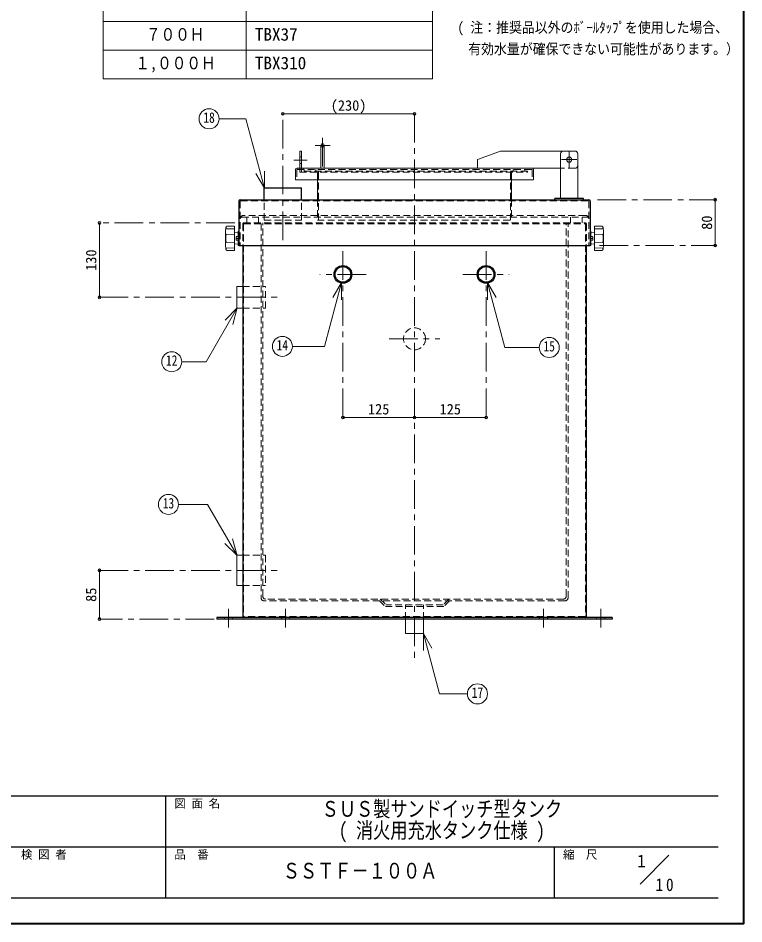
# Model space of a CAD drawing. Units: millimetres at full size, sheet at 1:10. Extents: x -2123 to 1927, y -1358 to 1452.
# Drawn here: x 660 to 1927, y -1358 to 224 of the extents above; entities that cross this region are included whole.
import ezdxf
from ezdxf.enums import TextEntityAlignment as Align

# ---------------------------------------------------------------- set-up
doc = ezdxf.new("R2010")
doc.units = ezdxf.units.MM
doc.header["$LTSCALE"] = 10
doc.header["$PDMODE"] = 32
doc.header["$PDSIZE"] = 5
doc.linetypes.add('CHAIN1', pattern=[8, 5, -1, 1, -1])
doc.linetypes.add('DASHED1', pattern=[1.8, 1.2, -0.6])
doc.layers.add('0-0', color=7, linetype='Continuous', lineweight=18)
doc.styles.add('ＭＳ ゴシック', font='')
doc.styles.get('ＭＳ ゴシック').set_extended_font_data('MS Gothic')

msp = doc.modelspace()

# ---------------------------------------------------------------- linework, layer by layer
at = {"layer": '0-0', "color": 1, "lineweight": 40}
for q in [(1927.2, 1451.91), (-2122.8, -1358.09)]:
    msp.add_line((1927.2, -1358.09), q, dxfattribs=at)
at = {"layer": '0-0', "color": 3}
for p, q in [((808.45, 118.16), (808.45, 468.16)), ((1383.45, 118.16), (1383.45, 468.16)), ((1058.45, 118.16), (1058.45, 418.16)), ((1383.45, 218.16), (808.45, 218.16)), ((1383.45, 168.16), (808.45, 168.16)), ((1383.45, 118.16), (808.45, 118.16))]:
    msp.add_line(p, q, dxfattribs=at)
at = {"layer": '0-0', "color": 4, "lineweight": 9}
for p, q in [((1122.2, 56.91), (1352.2, 56.91)), ((1462.2, -23.09), (1502.2, -8.09)), ((1502.2, -8.09), (1612.2, -8.09)), ((1462.2, -23.09), (1462.2, -38.09)), ((1557.7, -38.09), (1607.2, -38.09)), ((1182.7, -58.09), (1182.7, -93.09)), ((1521.7, -58.09), (1521.7, -93.09)), ((1877.2, -93.09), (1877.2, -173.09)), ((802.2, -133.59), (802.2, -263.59)), ((802.2, -740.59), (802.2, -825.59))]:
    msp.add_line(p, q, dxfattribs=at)
at = {"layer": '0-0', "color": 4, "linetype": 'CHAIN1', "lineweight": 9}
for p, q in [((1122.2, -163.59), (1122.2, 56.91)), ((1352.2, 56.91), (1352.2, -900.59)), ((1178.7, 1.91), (1204.7, 1.91)), ((1191.7, 14.91), (1191.7, -38.09)), ((1622.2, -9.59), (1622.2, -36.59)), ((1164.7, -24.09), (1141.7, -24.09)), ((1608.7, -23.09), (1635.7, -23.09)), ((1671.7, -93.09), (1877.2, -93.09)), ((1038.7, -133.59), (802.2, -133.59)), ((1675.2, -173.09), (1877.2, -173.09)), ((1227.2, -183.09), (1227.2, -473.59)), ((1477.2, -183.09), (1477.2, -473.59)), ((1267.7, -223.59), (1186.7, -223.59)), ((1436.7, -223.59), (1517.7, -223.59)), ((802.2, -263.59), (1117.2, -263.59)), ((1308, -336.09), (1396.4, -336.09)), ((802.2, -740.59), (1117.2, -740.59)), ((1027.2, -807.59), (1027.2, -840.59)), ((1127.2, -807.59), (1127.2, -840.59)), ((1577.2, -807.59), (1577.2, -840.59)), ((1677.2, -807.59), (1677.2, -840.59)), ((1002.2, -825.59), (802.2, -825.59))]:
    msp.add_line(p, q, dxfattribs=at)
at = {"layer": '0-0'}
for p, q in [((1188.7, 1.91), (1188.7, -38.09)), ((1194.7, 1.91), (1194.7, -38.09)), ((1151.7, -8.09), (1151.7, -38.09)), ((1607.2, -13.09), (1607.2, -91.09)), ((1612.2, -8.09), (1632.2, -8.09)), ((1637.2, -13.09), (1637.2, -91.09)), ((1090.02, -73.04), (1075.02, -47.06)), ((1090.02, -73.04), (1090.02, -43.04)), ((1144.7, -40.09), (1144.7, -58.09)), ((1146.7, -38.09), (1557.7, -38.09)), ((1559.7, -40.09), (1559.7, -58.09)), ((1559.7, -58.09), (1144.7, -58.09)), ((1022.21, -148.82), (1022.6, -141.44)), ((1037.68, -139.12), (1024.53, -139.55)), ((1038.2, -181.55), (1038.2, -139.62)), ((1666.2, -181.55), (1666.2, -139.62)), ((1666.71, -139.12), (1679.86, -139.55)), ((1682.18, -148.82), (1681.8, -141.44)), ((1022.2, -171.82), (1022.2, -149.35)), ((1038.2, -143.65), (1023.65, -144.14)), ((1038.2, -153.73), (1023.65, -153.25)), ((1043.74, -151.05), (1038.2, -150.59)), ((1041.57, -157.59), (1044.2, -157.59)), ((1044.2, -148.09), (1045.7, -148.09)), ((1660.2, -148.09), (1658.7, -148.09)), ((1662.82, -157.59), (1660.2, -157.59)), ((1660.66, -151.05), (1666.2, -150.59)), ((1666.2, -143.65), (1680.75, -144.14)), ((1666.2, -153.73), (1680.75, -153.25)), ((1682.2, -171.82), (1682.2, -149.35)), ((1022.21, -172.35), (1022.6, -179.73)), ((1038.2, -167.44), (1023.65, -167.93)), ((1043.74, -170.12), (1038.2, -170.59)), ((1040.95, -158.24), (1040.95, -162.94)), ((1041.57, -160.59), (1044.2, -160.59)), ((1041.57, -163.59), (1044.2, -163.59)), ((1662.82, -160.59), (1660.2, -160.59)), ((1662.82, -163.59), (1660.2, -163.59)), ((1660.66, -170.12), (1666.2, -170.59)), ((1663.45, -158.24), (1663.45, -162.94)), ((1666.2, -167.44), (1680.75, -167.93)), ((1682.18, -172.35), (1681.8, -179.73)), ((1038.2, -177.52), (1023.65, -177.04)), ((1037.68, -182.05), (1024.53, -181.63)), ((1666.2, -177.52), (1680.75, -177.04)), ((1666.71, -182.05), (1679.86, -181.63)), ((1224.68, -237.93), (1194.86, -349.23)), ((1224.68, -237.93), (1209.68, -263.91)), ((1224.68, -237.93), (1224.68, -267.93)), ((1479.72, -237.93), (1479.72, -267.93)), ((1479.72, -237.93), (1494.72, -263.91)), ((1042.84, -282.12), (988.56, -376.12)), ((1042.84, -282.12), (1021.62, -303.33)), ((1042.84, -282.12), (1035.07, -311.1)), ((1042.2, -282.66), (1052.2, -282.66)), ((1194.86, -349.23), (1139.01, -349.23)), ((945.81, -376.12), (988.56, -376.12)), ((940.18, -625.33), (990.94, -625.33)), ((1042.47, -714.57), (990.94, -625.33)), ((1042.47, -714.57), (1021.25, -693.35)), ((1042.47, -714.57), (1034.7, -685.59)), ((1042.2, -714.09), (1052.2, -714.09)), ((1042.2, -714.09), (1042.2, -767.09)), ((1042.2, -767.09), (1052.2, -767.09)), ((1336.7, -825.59), (1336.7, -850.59)), ((1367.7, -825.59), (1367.7, -850.59)), ((1367.7, -850.59), (1336.7, -850.59)), ((1367.68, -850.58), (1367.68, -880.58)), ((1367.68, -850.58), (1382.68, -876.56)), ((1745.98, -1288.59), (1796.48, -1238.09))]:
    msp.add_line(p, q, dxfattribs=at)
at = {"layer": '0-0', "color": 4, "linetype": 'DASHED1', "lineweight": 9}
for p, q in [((1154.7, -18.09), (1151.7, -18.09)), ((1154.7, -30.09), (1151.7, -30.09)), ((1146.7, -41.09), (1146.7, -58.09)), ((1147.7, -40.09), (1556.7, -40.09)), ((1148.45, -38.09), (1148.45, -40.09)), ((1151.7, -38.09), (1151.7, -45.09)), ((1151.7, -45.09), (1549.7, -45.09)), ((1154.7, -38.09), (1154.7, -45.09)), ((1549.7, -43.09), (1154.7, -43.09)), ((1157.95, -38.09), (1157.95, -40.09)), ((1159.7, -40.09), (1159.7, -43.09)), ((1179.7, -40.09), (1179.7, -43.09)), ((1182.7, -46.09), (1182.7, -58.09)), ((1184.7, -45.09), (1184.7, -128.59)), ((1519.7, -45.09), (1519.7, -128.59)), ((1521.7, -58.09), (1521.7, -46.09)), ((1524.7, -40.09), (1524.7, -43.09)), ((1544.7, -40.09), (1544.7, -43.09)), ((1549.7, -43.09), (1549.7, -45.09)), ((1557.7, -41.09), (1557.7, -58.09)), ((1632.2, -38.09), (1607.2, -38.09)), ((1182.7, -93.09), (1182.7, -128.59)), ((1521.7, -93.09), (1521.7, -128.59)), ((1079.7, -133.59), (1079.7, -123.59)), ((1624.7, -133.59), (1624.7, -123.59)), ((1182.7, -128.59), (1521.7, -128.59)), ((1052.2, -244.66), (1092.2, -244.66)), ((1092.2, -282.66), (1092.2, -244.66)), ((1052.2, -282.66), (1092.2, -282.66)), ((1052.2, -714.09), (1092.2, -714.09)), ((1092.2, -714.09), (1092.2, -767.09)), ((1052.2, -767.09), (1092.2, -767.09)), ((1292.2, -790.59), (1302.2, -800.59)), ((1412.2, -790.59), (1402.2, -800.59)), ((1290.96, -793.59), (1300.96, -803.59)), ((1402.2, -800.59), (1302.2, -800.59)), ((1336.7, -825.59), (1336.7, -800.59)), ((1367.7, -825.59), (1367.7, -800.59)), ((1020.2, -822.59), (1020.2, -825.59)), ((1034.2, -822.59), (1034.2, -825.59)), ((1670.2, -822.59), (1670.2, -825.59)), ((1684.2, -822.59), (1684.2, -825.59))]:
    msp.add_line(p, q, dxfattribs=at)
at = {"layer": '0-0', "color": 5, "lineweight": 25}
for p, q in [((1089.7, -72.59), (1154.7, -72.59)), ((1089.7, -93.09), (1089.7, -72.59)), ((1154.7, -93.09), (1154.7, -72.59)), ((1047.7, -93.09), (1656.7, -93.09)), ((1597.2, -93.09), (1597.2, -91.09)), ((1045.7, -95.09), (1045.7, -173.09)), ((1658.7, -95.09), (1658.7, -173.09)), ((1045.7, -173.09), (1658.7, -173.09)), ((1052.2, -173.09), (1052.2, -821.09)), ((1652.2, -821.09), (1652.2, -173.09)), ((1007.2, -822.59), (1007.2, -825.59)), ((1697.2, -822.59), (1007.2, -822.59)), ((1697.2, -822.59), (1697.2, -825.59)), ((1697.2, -825.59), (1007.2, -825.59))]:
    msp.add_line(p, q, dxfattribs=at)
at = {"layer": '0-0', "linetype": 'DASHED1'}
for p, q in [((1089.7, -128.59), (1089.7, -93.09)), ((1047.7, -96.09), (1047.7, -173.09)), ((1048.7, -95.09), (1655.7, -95.09)), ((1656.7, -96.09), (1656.7, -173.09)), ((1050.7, -123.59), (1653.7, -123.59)), ((1650.7, -120.59), (1053.7, -120.59)), ((1059.7, -133.59), (1059.7, -123.59)), ((1644.7, -133.59), (1644.7, -123.59)), ((1052.2, -135.09), (1052.2, -173.09)), ((1053.7, -133.59), (1650.7, -133.59)), ((1053.7, -135.84), (1053.7, -820.34)), ((1054.45, -135.09), (1649.95, -135.09)), ((1084.2, -135.09), (1084.2, -788.59)), ((1087.2, -785.59), (1087.2, -133.59)), ((1617.2, -785.59), (1617.2, -133.59)), ((1620.2, -788.59), (1620.2, -135.09)), ((1650.7, -135.84), (1650.7, -820.34)), ((1652.2, -135.09), (1652.2, -173.09)), ((1612.2, -790.59), (1092.2, -790.59)), ((1615.2, -793.59), (1089.2, -793.59)), ((1649.95, -821.09), (1055.45, -821.09)), ((1072.2, -821.09), (1072.2, -822.59)), ((1120.2, -822.59), (1120.2, -825.59)), ((1134.2, -822.59), (1134.2, -825.59)), ((1570.2, -822.59), (1570.2, -825.59)), ((1584.2, -822.59), (1584.2, -825.59)), ((1632.2, -821.09), (1632.2, -822.59))]:
    msp.add_line(p, q, dxfattribs=at)
at = {"layer": '0-0', "color": 6, "lineweight": 25}
for p, q in [((-2077.8, -1134.52), (1882.2, -1134.52)), ((917.91, -1313.09), (917.91, -1134.52)), ((1882.2, -1223.8), (-153.52, -1223.8)), ((1596.48, -1313.09), (1596.48, -1223.8)), ((1882.2, -1313.09), (-2077.8, -1313.09))]:
    msp.add_line(p, q, dxfattribs=at)
at = {"layer": '0-0'}
for points in [[(1090.02, -73.04), (1057.52, 48.26), (1011.04, 48.26)], [(1151.7, -8.09), (1154.7, -8.09), (1154.7, -38.09)], [(1044.2, -148.09), (1044.2, -173.09), (1045.7, -173.09)], [(1660.2, -148.09), (1660.2, -173.09), (1658.7, -173.09)], [(1042.2, -282.66), (1042.2, -244.66), (1052.2, -244.66)], [(1479.72, -237.93), (1510.07, -351.19), (1569.9, -351.19)], [(1367.68, -850.58), (1396.01, -956.3), (1444.59, -956.3)]]:
    msp.add_lwpolyline(points, dxfattribs=at)
at = {"layer": '0-0', "linetype": 'DASHED1'}
msp.add_lwpolyline([(1089.7, -128.59), (1154.7, -128.59), (1154.7, -93.09)], dxfattribs=at)
at = {"layer": '0-0', "color": 5, "lineweight": 25}
msp.add_lwpolyline([(1647.2, -93.09), (1647.2, -91.09), (1597.2, -91.09)], dxfattribs=at)
at = {"layer": '0-0', "color": 4, "lineweight": 9}
msp.add_lwpolyline([(1227.2, -473.59), (1352.2, -473.59), (1477.2, -473.59)], dxfattribs=at)
at = {"layer": '0-0', "color": 4, "linetype": 'DASHED1', "lineweight": 9}
msp.add_lwpolyline([(1413.44, -793.59), (1403.44, -803.59), (1300.96, -803.59)], dxfattribs=at)
at = {"layer": '0-0'}
for centre, radius in [((993.54, 48.26), 17.5), ((1622.2, -23.09), 4.5), ((1121.51, -349.23), 17.5), ((1587.4, -351.19), 17.5), ((928.31, -376.12), 17.5), ((922.68, -625.33), 17.5), ((1462.09, -956.3), 17.5)]:
    msp.add_circle(centre, radius, dxfattribs=at)
at = {"layer": '0-0', "color": 5, "lineweight": 25}
for centre, radius in [((1227.2, -223.59), 15.5), ((1227.2, -223.59), 13.6), ((1477.2, -223.59), 15.5), ((1477.2, -223.59), 13.6)]:
    msp.add_circle(centre, radius, dxfattribs=at)
at = {"layer": '0-0', "color": 4, "linetype": 'DASHED1', "lineweight": 9}
msp.add_circle((1352.2, -336.09), 19.2, dxfattribs=at)
at = {"layer": '0-0'}
for centre, radius, start, end in [((1191.7, 1.91), 3, 0, 180), ((1612.2, -13.09), 5, 90, 180), ((1632.2, -13.09), 5, 0, 90), ((1146.7, -40.09), 2, 90, 180), ((1557.7, -40.09), 2, 0, 90), ((1024.6, -141.55), 2, 91.84585, 176.98087), ((1025.27, -141.08), 2.07, 141.26695, 176.97243), ((1033.16, -141.16), 9.96, 178.90936, 197.37998), ((1037.7, -139.62), 0.5, 0, 91.84585), ((1666.7, -139.62), 0.5, 88.15415, 180), ((1679.8, -141.55), 2, 3.01913, 88.15415), ((1671.24, -141.16), 9.96, 342.62002, 1.09064), ((1679.13, -141.08), 2.07, 3.02757, 38.73305), ((1032.2, -149.35), 10, 176.98087, 180), ((1077.04, -160.59), 54.34, 172.70127, 187.29873), ((1023.63, -153.75), 0.5, 88.09085, 172.70127), ((1043.05, -159.09), 2.11, 134.62454, 225.37546), ((1042.52, -159.12), 1.79, 121.62812, 150.75937), ((1043.7, -151.55), 0.5, 0, 85.23636), ((1660.7, -151.55), 0.5, 94.76364, 180), ((1661.88, -159.12), 1.79, 29.24063, 58.37188), ((1661.34, -159.09), 2.11, 314.62454, 45.37546), ((1680.76, -153.75), 0.5, 7.29873, 91.90915), ((1627.36, -160.59), 54.34, 352.70127, 7.29873), ((1672.2, -149.35), 10, 0, 3.01913), ((1032.2, -171.82), 10, 180, 183.01913), ((1023.63, -167.43), 0.5, 187.29873, 271.90915), ((1043.05, -162.09), 2.11, 134.62454, 225.37546), ((1042.52, -162.06), 1.79, 209.24063, 238.37188), ((1043.7, -169.63), 0.5, 274.76364, 0), ((1660.7, -169.63), 0.5, 180, 265.23636), ((1661.34, -162.09), 2.11, 314.62454, 45.37546), ((1661.88, -162.06), 1.79, 301.62812, 330.75937), ((1680.76, -167.43), 0.5, 268.09085, 352.70127), ((1672.2, -171.82), 10, 356.98087, 0), ((1024.6, -179.63), 2, 183.01913, 268.15415), ((1033.16, -180.01), 9.96, 162.62002, 181.09064), ((1025.27, -180.09), 2.07, 183.02757, 218.73305), ((1037.7, -181.55), 0.5, 268.15415, 0), ((1666.7, -181.55), 0.5, 180, 271.84585), ((1679.8, -179.63), 2, 271.84585, 356.98087), ((1671.24, -180.01), 9.96, 358.90936, 17.37998), ((1679.13, -180.09), 2.07, 321.26695, 356.97243)]:
    msp.add_arc(centre, radius, start, end, dxfattribs=at)
at = {"layer": '0-0', "color": 4, "linetype": 'DASHED1', "lineweight": 9}
for centre, radius, start, end in [((1191.7, 1.91), 3, 180, 0), ((1147.7, -41.09), 1, 90, 180), ((1181.7, -46.09), 1, 0, 90), ((1182.7, -45.09), 2, 0, 90), ((1521.7, -45.09), 2, 90, 180), ((1522.7, -46.09), 1, 90, 180), ((1556.7, -41.09), 1, 0, 90), ((1632.2, -33.09), 5, 270, 0)]:
    msp.add_arc(centre, radius, start, end, dxfattribs=at)
at = {"layer": '0-0', "color": 5, "lineweight": 25}
for centre, radius, start, end in [((1047.7, -95.09), 2, 90, 180), ((1656.7, -95.09), 2, 0, 90), ((1053.7, -821.09), 1.5, 180, 270), ((1650.7, -821.09), 1.5, 270, 0)]:
    msp.add_arc(centre, radius, start, end, dxfattribs=at)
at = {"layer": '0-0', "linetype": 'DASHED1'}
for centre, radius, start, end in [((1048.7, -96.09), 1, 90, 180), ((1655.7, -96.09), 1, 0, 90), ((1053.7, -126.59), 6, 90, 180), ((1050.7, -126.59), 3, 90, 180), ((1650.7, -126.59), 6, 0, 90), ((1653.7, -126.59), 3, 0, 90), ((1053.7, -135.09), 1.5, 90, 180), ((1054.45, -135.84), 0.75, 90, 180), ((1649.95, -135.84), 0.75, 0, 90), ((1650.7, -135.09), 1.5, 0, 90), ((1089.2, -788.59), 5, 180, 270), ((1092.2, -785.59), 5, 180, 270), ((1612.2, -785.59), 5, 270, 0), ((1615.2, -788.59), 5, 270, 0), ((1054.45, -820.34), 0.75, 180, 270), ((1649.95, -820.34), 0.75, 270, 0)]:
    msp.add_arc(centre, radius, start, end, dxfattribs=at)
at = {"layer": '0-0', "color": 1}
for p in [(1122.2, 56.91), (1352.2, 56.91), (1877.2, -93.09), (802.2, -133.59), (1877.2, -173.09), (802.2, -263.59), (1227.2, -473.59), (1352.2, -473.59), (1477.2, -473.59), (802.2, -740.59), (802.2, -825.59)]:
    msp.add_point(p, dxfattribs=at)

# ---------------------------------------------------------------- texts
at = {"layer": '0-0', "style": 'ＭＳ ゴシック'}
for s, height, width, p in [('７００Ｈ', 21.99, 0.85, (883.45, 178.16)), ('( 注：推奨品以外のﾎﾞｰﾙﾀｯﾌﾟを使用した場合、', 18.33, 0.9, (1427.2, 193.16)), ('有効水量が確保できない可能性があります。）', 18.33, 0.9, (1445.95, 155.66)), ('１,０００Ｈ', 21.99, 0.85, (864.7, 128.16)), ('18', 18.33, 0.8, (983.54, 35.76)), ('14', 18.33, 0.8, (1111.51, -361.73)), ('15', 18.33, 0.8, (1577.4, -363.69)), ('12', 18.33, 0.8, (918.31, -388.62)), ('13', 18.33, 0.8, (912.68, -637.83)), ('17', 18.33, 0.8, (1452.09, -968.8)), ('ＳＵＳ製サンドイッチ型タンク', 27.49, 0.8, (1190.06, -1179.16)), ('( 消火用充水タンク仕様 )', 27.49, 0.8, (1220.06, -1216.66)), ('ＳＳＴＦ－１００Ａ', 27.49, 0.8, (1122.2, -1287.19))]:
    msp.add_text(s, height=height, dxfattribs=dict(at, width=width)).set_placement(p, align=Align.BOTTOM_LEFT)
for s, height, p in [('TBX37', 21.99, (1073.45, 178.16)), ('TBX310', 21.99, (1073.45, 128.16)), ('(230)', 18.33, (1205.95, 56.91)), ('125', 18.33, (1270.95, -473.59)), ('125', 18.33, (1395.95, -473.59)), ('図 面 名', 14.66, (932.91, -1159.52)), ('検 図 者', 14.66, (665.06, -1248.8)), ('品\u3000番', 14.66, (932.91, -1248.8)), ('縮\u3000尺', 14.66, (1611.48, -1248.8)), ('1', 21.99, (1740.9, -1265.61))]:
    msp.add_text(s, height=height, dxfattribs=at).set_placement(p, align=Align.BOTTOM_LEFT)
for s, p in [('80', (1877.2, -145.59)), ('130', (802.2, -217.34)), ('85', (802.2, -795.59))]:
    msp.add_text(s, height=18.33, rotation=90, dxfattribs=at).set_placement(p, align=Align.BOTTOM_LEFT)
at = {"layer": '0-0', "insert": (1772.87, -1300.99), "char_height": 21.99, "attachment_point": 7, "style": 'ＭＳ ゴシック'}
msp.add_mtext('\\T1.36;\\W0.9;10', dxfattribs=at)

doc.saveas('drawing.dxf')
